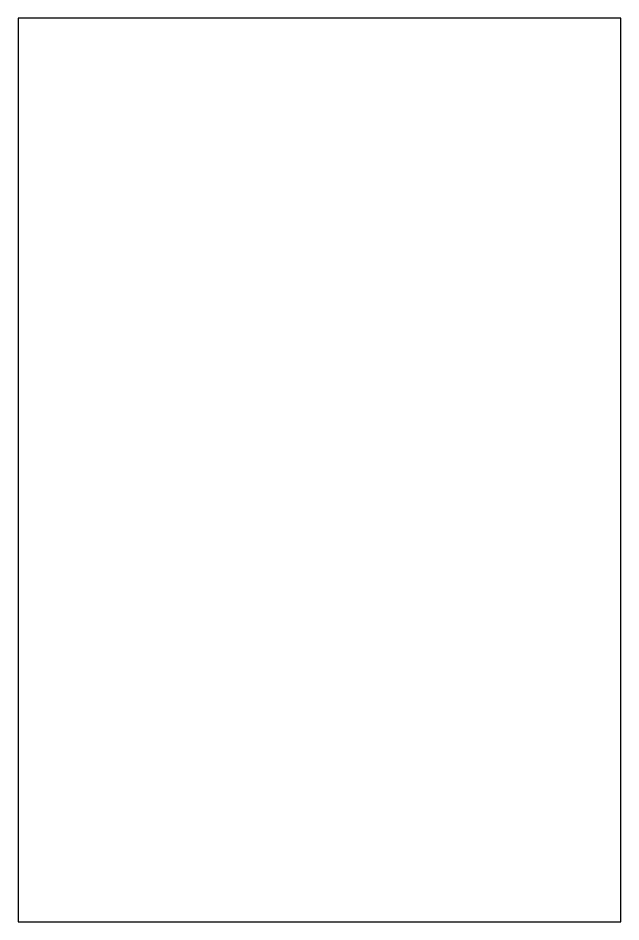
# Model space of a CAD drawing. Header units: millimetres. Extents: x -1.1 to 18.9, y -12 to 18.
import ezdxf

# ---------------------------------------------------------------- set-up
doc = ezdxf.new("R2010")
doc.units = ezdxf.units.MM
doc.layers.get('0').update_dxf_attribs({"linetype": 'CONTINUOUS'})

msp = doc.modelspace()

# ---------------------------------------------------------------- linework, layer by layer
msp.add_lwpolyline([(18.939, -12), (18.939, 18), (-1.061, 18), (-1.061, -12)], close=True)

doc.saveas('drawing.dxf')
